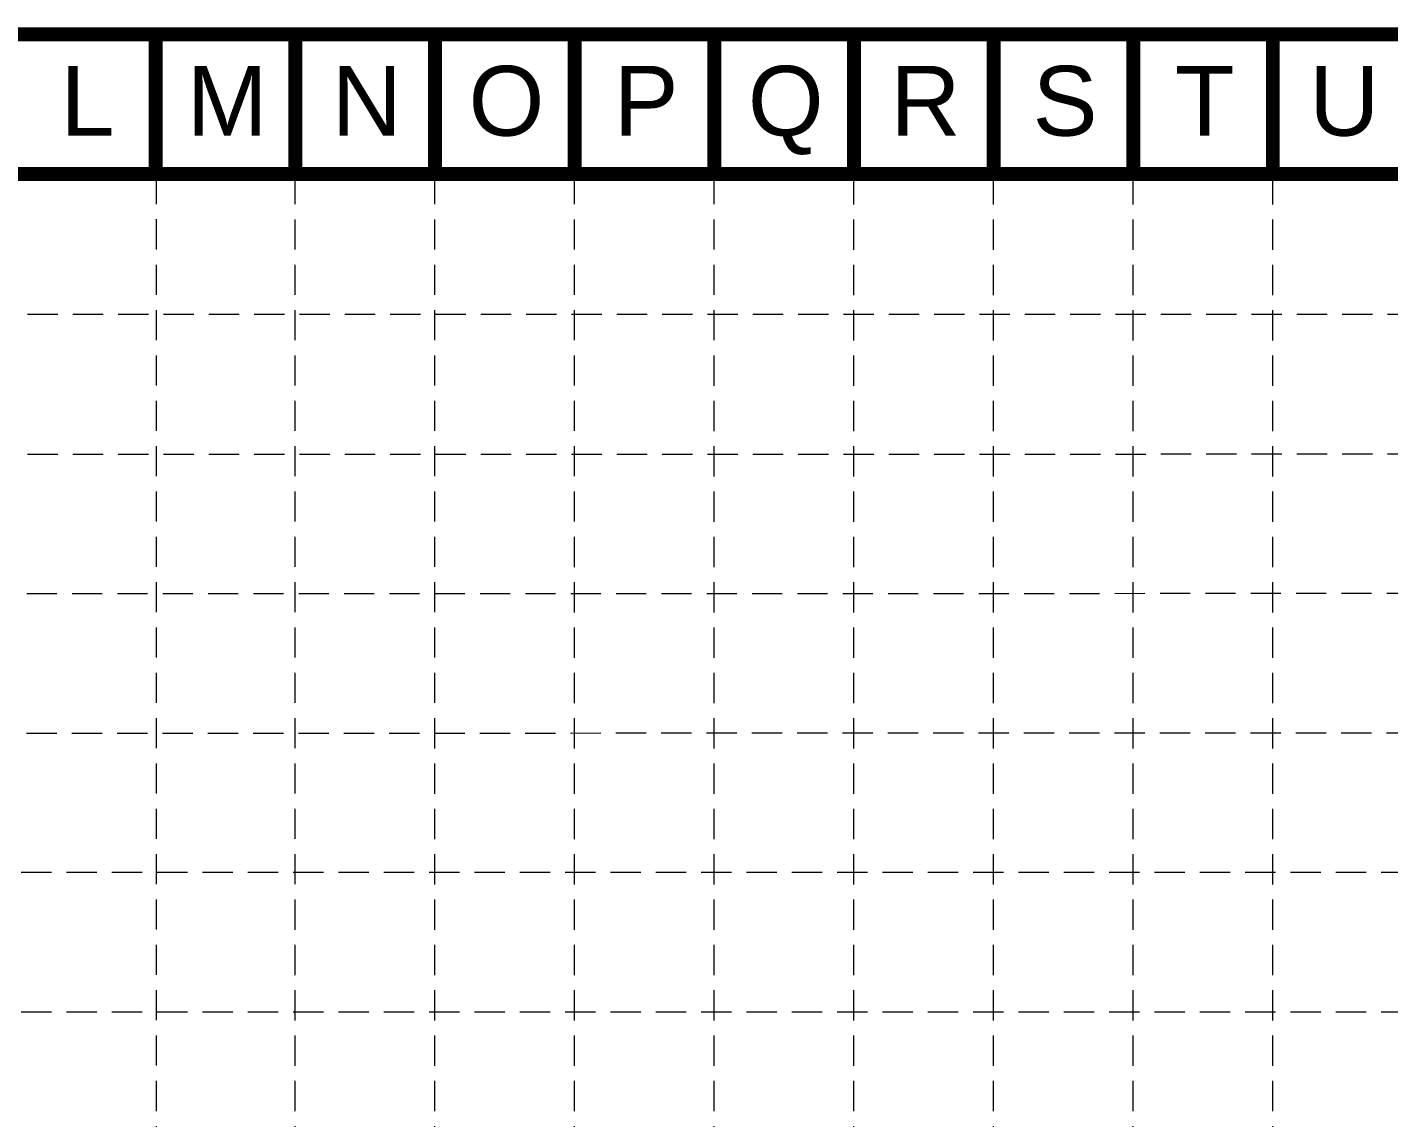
# Model space of a CAD drawing. Header units: feet. Extents: x -406 to 2003, y 7035 to 10885.
# Drawn here: x 323 to 909, y 10416 to 10885 of the extents above; entities that cross this region are included whole.
import ezdxf
from ezdxf.enums import TextEntityAlignment as Align

# ---------------------------------------------------------------- set-up
doc = ezdxf.new("R2010")
doc.units = ezdxf.units.FT
doc.header["$LTSCALE"] = 40
doc.header["$MEASUREMENT"] = 0
doc.linetypes.add('HIDDEN', pattern=[0.375, 0.25, -0.125])
doc.layers.add('BASE', color=7, linetype='Continuous')
doc.layers.add('GRID', color=254, linetype='HIDDEN')
doc.styles.get("Standard").update_dxf_attribs({"font": 'ARIAL.TTF'})

msp = doc.modelspace()

# ---------------------------------------------------------------- linework, layer by layer
at = {"layer": 'BASE', "color": 9}
msp.add_line((-342.62, 10822.14), (1939.97, 10822.14), dxfattribs=at)
at = {"layer": 'BASE', "const_width": 6.01}
for points in [[(2000.04, 7037.84), (2000.04, 10882.21), (-402.69, 10882.21), (-402.69, 7037.84)], [(1939.97, 7097.91), (1939.97, 10822.14), (-342.62, 10822.14), (-342.62, 7097.91)]]:
    msp.add_lwpolyline(points, close=True, dxfattribs=at)
for points in [[(378.19, 10882.21), (378.19, 10822.14)], [(438.26, 10882.21), (438.26, 10822.14)], [(498.33, 10882.21), (498.33, 10822.14)], [(558.4, 10882.21), (558.4, 10822.14)], [(618.47, 10882.21), (618.47, 10822.14)], [(678.53, 10882.21), (678.53, 10822.14)], [(738.6, 10882.21), (738.6, 10822.14)], [(798.67, 10882.21), (798.67, 10822.14)], [(858.74, 10882.21), (858.74, 10822.14)]]:
    msp.add_lwpolyline(points, dxfattribs=at)
at = {"layer": 'GRID', "color": 252, "linetype": 'HIDDEN', "lineweight": 0, "ltscale": 1.3}
for p, q in [((378.22, 7338.09), (378.59, 10819.65)), ((438.26, 7338.08), (438.26, 10822.14)), ((498.33, 7338.07), (498.33, 10822.14)), ((558.4, 7338.06), (558.4, 10822.14)), ((618.47, 7338.05), (618.47, 10822.14)), ((678.53, 7338.04), (678.53, 10822.14)), ((738.6, 7338.03), (738.6, 10822.14)), ((798.67, 7338.02), (798.67, 10822.14)), ((858.74, 7338.01), (858.74, 10822.14)), ((-339.89, 10761.67), (1938.98, 10761.96)), ((-339.94, 10701.43), (1938.98, 10701.89)), ((-340.28, 10641.54), (1939.97, 10641.93)), ((-340.36, 10581.53), (1939.97, 10581.87)), ((-342.62, 10521.8), (1939.97, 10521.8)), ((-342.62, 10461.73), (1939.97, 10461.73))]:
    msp.add_line(p, q, dxfattribs=at)

# ---------------------------------------------------------------- texts
at = {"layer": 'BASE'}
for s, p in [('L', (348.89, 10853.57)), ('M', (408.96, 10853.57)), ('N', (469.02, 10853.57)), ('O', (529.09, 10853.57)), ('P', (589.16, 10853.57)), ('Q', (649.23, 10853.57)), ('R', (709.3, 10853.57)), ('S', (769.37, 10853.57)), ('T', (829.43, 10853.57)), ('U', (889.5, 10853.57))]:
    msp.add_text(s, height=30.03, dxfattribs=at).set_placement(p, align=Align.MIDDLE_CENTER)

doc.saveas('drawing.dxf')
